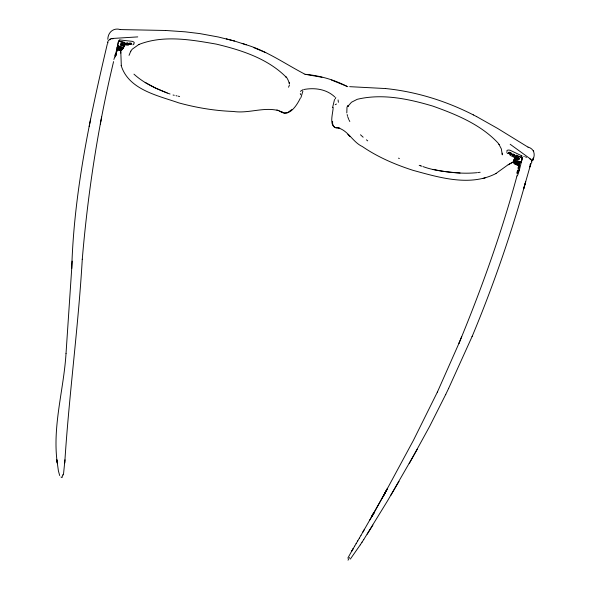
<?xml version="1.0" encoding="UTF-8"?>
<svg xmlns="http://www.w3.org/2000/svg" width="590" height="590" viewBox="0 0 590 590"><rect width="100%" height="100%" fill="white"/><g stroke="black" fill="none" stroke-linecap="round" stroke-linejoin="round"><path stroke-width="0.89" d="M120.109 41.691L124.438 42.237L124.269 45.187A2.699 2.463 30.4 0 1 119.851 47.001M72.142 261.127L71.737 268.31C73.979 192.399 89.872 117.771 107.284 44.125M71.744 268.103L66.021 353.499M63.425 475.016L64.966 459.817M64.76 462.899C69.023 394.872 78.323 327.28 82.276 259.217M82.253 259.43C87.873 192.842 97.977 126.599 113.575 61.603M66.028 353.484C63.727 390.02 52.2 426.297 57.274 463.062L56.883 459.875M116.127 54.715L115.965 54.612M346.994 106.915L346.809 112.933M518.168 168.268L518.721 166.159M62.724 474.625L62.039 477.62L60.999 477M335.238 98.899L335.798 97.505M502.415 154.13L502.282 154.838L501.323 148.835L498.911 144.255M100.315 124.055L101.635 117.041M90.602 119.151L89.171 126.518M332.583 107.616L334.537 99.474M520.675 162.132C521.494 162.353 523.101 156.284 521.619 157.928M116.053 55.099L116.09 54.656M116.562 50.371L116.65 49.958M117.063 50.541L117.122 49.685M517.732 170.894L517.909 170.104L517.386 171.196M517.887 170.488L517.238 172.664M517.533 172.715L517.747 171.838M518.345 170.613L517.836 172.457M518.212 167.988L518.3 167.582M518.994 165.952L518.581 167.294M117.771 45.032L118.103 43.498M333.158 107.446C333.099 112.919 328.866 124.719 335.327 127.661M118.28 42.723L118.76 41.153L118.686 41.846M302.928 90.926L301.018 97.431M107.815 39.294C107.837 32.568 113.398 27.465 120.146 29.507M506.972 151.586A4.727 1.895 24.5 0 1 510.121 150.266L521.848 155.863L521.53 156.925M119.556 40.983L119.777 39.958L132.403 41.366A4.727 1.74 3.2 0 1 133.827 43.549M116.481 51.721L117.159 49.759L116.481 52.281M115.434 55.408L115.552 54.922M115.493 55.866L115.375 56.338L115.64 55.372M116.009 55.054L115.264 57.009M521.907 157.331L522.526 157.383L519.495 169.47C518.875 171.166 518.005 175.827 516.906 175.975M515.837 164.463L519.141 165.458L520.033 161.675M518.905 166.358L518.138 168.202M517.128 172.125L517.85 170.252M517.29 171.69L517.128 172.885M532.866 159.831C535.595 154.55 534.164 148.739 528.021 147.087M516.958 175.99C501.537 233.028 481.536 288.724 458.976 343.299L461.69 336.661L461.535 337.038M116.532 51.249L116.953 49.944M116.813 51.477L116.945 50.998M530.661 164.33L529.894 166.977L530.757 163.968L523.706 188.682L525.69 181.727C511.043 234.4 493.129 286.165 472.066 336.625M518.381 167.088L518.522 166.609M129.04 55.372L130.751 51.212L130.515 51.596L132.19 49.213L139.011 44.39L138.635 44.589C163.253 34.766 190.946 39.692 216.265 44.11C241.251 50.069 267.58 58.469 286.113 77.106L285.877 76.833C287.492 77.43 289.874 84.842 289.189 82.777L289.329 83.625M115.692 55.394L115.832 54.959M518.662 166.181L518.957 165.591M347.812 558.147L351.832 550.942M338.402 102.306L338.077 99.924M107.793 42.775L107.963 42.362M459.116 342.952L437.33 392.195M472.221 336.248L448.548 388.559M288.517 87.224L289.402 85.196M113.9 59.465L115.647 54.162L118.538 40.924L119.047 41.189L118.273 42.598M514.148 159.971L516.398 155.229L520.409 157.088M514.893 158.57L516.398 155.229M409.202 463.651L429.778 426.113L445.745 394.408M437.433 391.967L413.435 440.324L384.547 493.815M445.634 394.636L448.666 388.316M518.765 170.953L519.495 169.47L518.875 169.411L517.002 173.821M300.421 98.006C296.858 105.293 289.056 118.089 279.608 111.045M114.799 55.342L115.898 53.122L116.422 53.336L115.714 54.796M515.284 157.22L515.653 156.623M117.167 47.362L120.272 48.144A2.699 2.456 28.6 0 0 123.878 45.732M521.125 157.22L521.848 155.863M521.722 158.88L522.526 157.383M347.761 106.414L348.063 105.861M383.529 495.681L387.394 488.69M417.277 449.241L387.8 500.401L363.691 539.636M387.63 488.255L372.069 516.08M382.276 497.894L387.158 489.125M383.78 495.209L386.693 489.988M119.018 41.307L119.777 39.958M384.297 494.28L372.202 515.852M372.334 515.63L374.517 511.766M371.936 516.302L373.971 512.703L369.819 519.997M361.028 535.255L374.333 512.076M373.795 513.02L371.803 516.53M362.717 532.335L364.45 529.348M359.369 538.102L360.984 535.344M357.68 540.993L359.31 538.205M347.613 106.642L351.478 102.24L357.216 99.312C382.298 93.294 408.641 98.891 432.868 106.119C456.24 114.46 480.562 124.416 497.864 142.824L499.147 144.572M356.102 543.692L357.747 540.875M354.568 546.303L356.168 543.574M399.017 481.351L390.72 495.475M353.122 548.759L354.634 546.185M349.523 557.528L348.026 560.198M350.335 559.069L360.372 544.695M372.917 525.063L367.194 534.193M362.002 542.225L363.75 539.548M360.298 544.806L362.068 542.122M300.384 91.347L302.795 89.754M530.174 164.544L530.469 164.16M133.908 44.11L132.964 44.803M291.807 109.585L287.47 112.727L284.505 113.103M109.828 39.722L110.647 39.169M520.933 162.213L520.38 162.678L517.327 161.785A2.699 2.463 28 0 1 516.744 156.837M530.145 164.772L531.782 162.434L531.833 160.672L531.111 159.455L510.173 144.262M508.211 164.787L512.821 162.132M495.873 173.541L507.931 164.876L513.728 161.704M336.499 104.017L335.194 104.673M496.109 173.467C470.068 186.897 439.476 177.553 413.022 170.333C395.248 164.595 377.836 157.161 362.385 146.556C352.665 142.146 348.056 130.088 337.436 127.728M523.809 156.549L524.296 156.483M482.834 178.512L485.209 177.885M129.542 43.505L129.144 43.608A1.46 0.531 2.6 0 0 128.856 44.139L129.962 44.575M129.188 43.675L130.53 43.557M125.235 43.247L127.787 43.49A1.394 0.509 1.5 0 1 127.499 43.992L127.064 44.132M111.716 38.844L113.391 38.638M477.708 172.627L480.157 172.258M303.725 89.533C314.536 87.468 326.572 89.09 334.81 96.966M125.205 43.918L127.093 44.102M476.816 172.7C462.199 174.087 447.449 172.42 433.141 169.389M137.75 36.897L111.584 38.52L110.087 39.095L108.125 40.99L107.498 42.554L107.771 43.402M120.249 29.574L165.362 30.474M509.31 152.655L508.941 152.655A1.527 0.612 25.1 0 0 508.654 153.186L508.875 153.474M509.657 154.034L510.903 154.307A1.46 0.583 25.1 0 0 511.176 153.798L510.202 153.009M510.586 154.292L510.962 154.292A1.527 0.612 25.1 0 0 511.25 153.761L511.021 153.481A1.527 0.612 25.1 0 0 509.236 152.618M126.644 43.188L125.279 43.313A1.335 0.487 1.5 0 0 125.006 43.8M126.607 44.147L125.596 44.051M512.85 154.477L512.474 154.388A1.394 0.56 26.3 0 0 512.201 154.897L512.452 155.229M514.797 155.546A1.394 0.56 26.3 0 1 514.532 156.062L512.791 155.472M514.465 156.07L513.234 155.731M336.647 127.676L335.363 127.565M165.517 30.466L185.223 31.831L199.737 33.578L218.389 37.008L234.296 40.983L226.28 38.852M460.097 172.995C447.648 172.044 434.874 170.945 423.06 166.616M385.425 88.544L349.649 86.664M123.959 44.818L128.421 45.216M385.528 88.537C416.156 91.649 446.011 100.949 473.394 114.932M338.638 127.942C334.368 128.871 332.015 125.404 332.598 121.341M347.834 86.693L331.521 80.034M174.279 95.292L173.069 95.027M176.019 95.683L177.059 95.919M178.217 96.185L179.626 96.531M513.484 154.101L512.644 153.975A1.416 0.568 26.3 0 0 512.304 154.241M512.843 154.403L514.723 155.583M338.83 127.86L339.788 128.111M305.561 74.325C319.802 75.697 333.807 79.635 346.559 86.147M118.62 41.182L122.086 42.133M117.602 45.791L121.039 46.735M117.668 45.954L120.994 46.839A2.714 2.471 28.6 0 0 124.586 45.29A2.714 2.471 28.6 0 0 122.078 42.06M117.609 46.595L120.655 47.436A2.699 2.456 28.6 0 0 124.269 45.024M116.813 47.989L119.888 48.837A2.699 2.456 28.6 0 0 123.465 47.296M117.211 48.911L119.505 49.538A2.699 2.456 28.6 0 0 123.111 47.134M116.813 49.464L119.173 50.113M117.491 49.715L119.151 50.172A2.714 2.471 28.6 0 0 122.779 47.753M321.963 77.275L304.263 74.133M234.237 40.968L246.155 44.766L242.225 43.424M518.861 156.52L522.298 157.552M517.673 161.077L521.088 162.11M517.644 161.218L520.948 162.184M519.215 164.809L516.184 163.895A2.699 2.463 28 0 1 514.775 159.278M519.141 165.525L515.844 164.529A2.714 2.471 28 0 1 514.428 159.883M276.858 109.969L278.296 110.411M419.195 165.333L420.663 165.79M278.738 110.677C263.819 106.613 248.456 113.818 233.198 111.444C214.834 110.795 196.595 107.741 178.888 102.911C157.847 95.528 128.487 89.739 121.12 65.365M420.427 165.724L421.916 166.218M127.175 42.738L127.823 43.041M127.108 43.262L127.728 43.542M398.471 158.164L399.386 158.481M167.612 93.161L170.053 94.009M246.06 44.737C266.717 50.858 284.756 63.639 304.138 73.787M254.01 47.702L265.743 52.628M283.384 112.579L281.474 111.768M167.464 93.028C155.465 88.493 143.51 82.895 133.959 74.148M278.406 110.573L283.938 112.956M166.822 92.851L155.465 88.035L145.184 82.438M513.293 154.514L514.215 154.971M525.484 156.903L526.479 157.405M510.085 155.244L515.749 158.12M473.261 114.866L476.691 116.636M476.558 116.562L497.562 128.399L527.998 147.124M513.964 154.307L515.004 155.155M529.54 158.607L530.801 159.661M366.412 139.83L367.718 140.877M515.409 157.051L514.074 159.897A2.714 2.485 26.8 0 0 515.284 163.673A2.714 2.485 26.8 0 0 518.92 162.139M360.475 134.771L363.145 137.212M349.929 136.46L347.953 134.336L349.789 136.305M506.781 152.522L507.636 153.629M349.103 120.131L349.811 121.496M59.671 475.518L58.403 470.872L56.898 459.986M300.723 94.732L300.281 93.574M347.827 116.968L348.749 119.453M531.398 160.465L531.546 161.299M347.163 114.534L347.525 116.141M121.304 65.556L120.751 50.364M120.53 50.135L120.825 53.115M289.306 83.5L289.358 84.031M123.118 44.7A1.084 0.988 28.6 0 1 121.857 45.386A1.084 0.988 28.6 0 1 121.031 44.125M131.452 43.269A1.482 0.546 2.6 0 0 129.564 43.055L129.158 43.159A1.541 0.568 2.6 0 0 128.886 43.313M129.092 44.316A1.46 0.531 2.6 0 0 130.951 44.523L131.356 44.42A1.527 0.56 2.6 0 0 131.651 43.896L131.408 43.719A1.527 0.56 2.6 0 0 129.461 43.49M128.76 44.132A1.527 0.56 2.6 0 1 129.055 43.601M123.952 45.821A2.714 2.478 30.4 0 1 121.636 48.468A2.714 2.478 30.4 0 1 118.678 46.042M123.494 46.573A2.699 2.463 30.4 0 1 120.736 49.191A2.699 2.463 30.4 0 1 118.302 45.924M123.17 47.207A2.714 2.478 30.4 0 1 120.862 49.855A2.714 2.478 30.4 0 1 117.904 47.429M516.353 157.545A2.699 2.463 28 0 0 516.936 162.493C521.767 163.076 520.159 165.222 516.56 163.187A2.699 2.456 28 0 1 515.151 158.57M518.957 158.622A1.151 1.047 28 0 1 517.504 159.661A1.151 1.047 28 0 1 516.973 157.913A1.151 1.047 28 0 1 518.846 158.26M518.949 158.835A1.084 0.988 28 0 1 517.659 159.484A1.084 0.988 28 0 1 516.877 158.209M517.659 161.188A2.714 2.471 28 0 1 515.232 157.906A2.714 2.471 28 0 1 518.89 156.453M508.75 152.53A1.541 0.62 25.1 0 1 509.104 152.242L509.48 152.242A1.541 0.62 25.1 0 1 509.967 152.353M510.461 152.544A1.541 0.62 25.1 0 1 511.301 153.112M510.534 154.307A1.46 0.583 25.1 0 1 508.823 153.489M518.204 161.837A2.699 2.471 26.8 0 1 515.188 157.877M518.676 162.132A2.714 2.485 26.8 0 1 514.819 158.504M518.905 162.287A2.699 2.471 26.8 0 1 515.24 162.803A2.699 2.471 26.8 0 1 514.443 159.271M502.422 153.71L502.363 154.307L502.348 153.216L502.378 153.673M518.662 168.143L518.632 168.556L519.488 165.665L518.662 168.143M533.286 158.209L532.696 160.487L533.286 158.209M353.174 548.663L351.795 551.016L353.174 548.663M348.262 105.544L347.842 106.244L348.27 105.573M533.692 151.151L533.434 150.782L533.692 151.151M120.965 44.973A1.217 1.106 28.5 0 0 123.03 45.194A1.217 1.106 28.5 0 0 122.056 43.387A1.217 1.106 28.5 0 0 120.965 44.973M121.009 44.98A1.151 1.047 28.6 0 0 122.956 45.187A1.151 1.047 28.6 0 0 122.034 43.49A1.151 1.047 28.6 0 0 121.009 44.98M121.09 44.847A1.136 1.032 28.6 0 0 123.008 45.054A1.136 1.032 28.6 0 0 122.108 43.38A1.136 1.032 28.6 0 0 121.09 44.847M516.781 159.057A1.217 1.114 27.9 0 0 518.853 159.329A1.217 1.114 27.9 0 0 517.924 157.501A1.217 1.114 27.9 0 0 516.781 159.057M516.906 158.931A1.136 1.032 28.1 0 0 518.831 159.182A1.136 1.032 28.1 0 0 517.976 157.493A1.136 1.032 28.1 0 0 516.906 158.931"/></g></svg>
